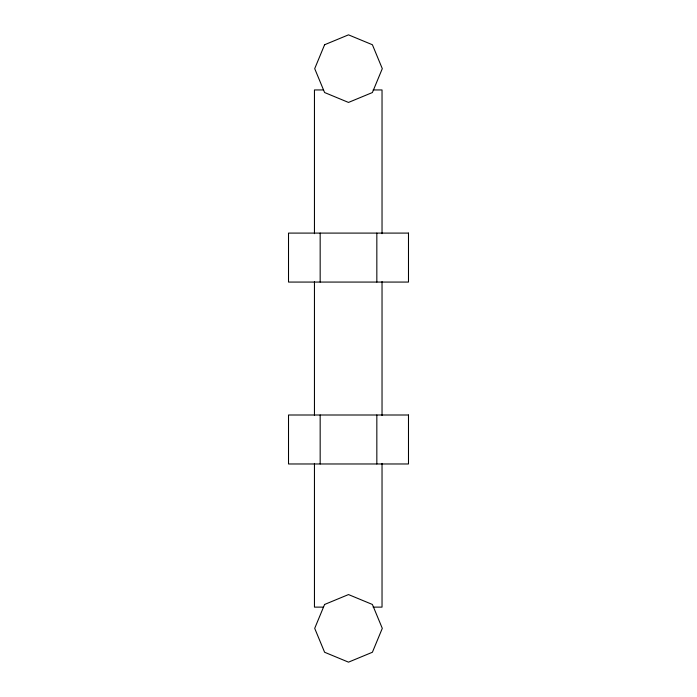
<?xml version="1.0" encoding="UTF-8"?>
<svg xmlns="http://www.w3.org/2000/svg" width="697" height="697" viewBox="0 0 697 697"><rect width="100%" height="100%" fill="white"/><g stroke="black" fill="none" stroke-linecap="round" stroke-linejoin="round"><path stroke-width="1.05" d="M323.364 89.948L314.452 89.948L314.452 233.669M373.13 89.948L382.034 89.948L382.034 233.669M323.364 607.122L314.452 607.122L314.452 463.4M373.13 607.122L382.034 607.122L382.034 463.4M382.034 281.571L382.034 415.499M376.833 233.094L376.833 282.067M376.833 415.003L376.833 463.975M320.167 233.094L320.167 282.067M320.167 415.003L320.167 463.975M314.452 281.571L314.452 415.499M324.602 44.747L314.704 68.646L324.602 92.535L348.5 102.433L372.398 92.535L382.296 68.646L372.398 44.747L348.5 34.85L324.602 44.747M324.602 604.465L314.704 628.354L324.602 652.253L348.5 662.15L372.398 652.253L382.296 628.354L372.398 604.465L348.5 594.567L324.602 604.465M408.486 233.094L288.514 233.094L288.514 282.067L408.486 282.067L408.486 233.094M408.486 415.003L288.514 415.003L288.514 463.975L408.486 463.975L408.486 415.003"/></g></svg>
